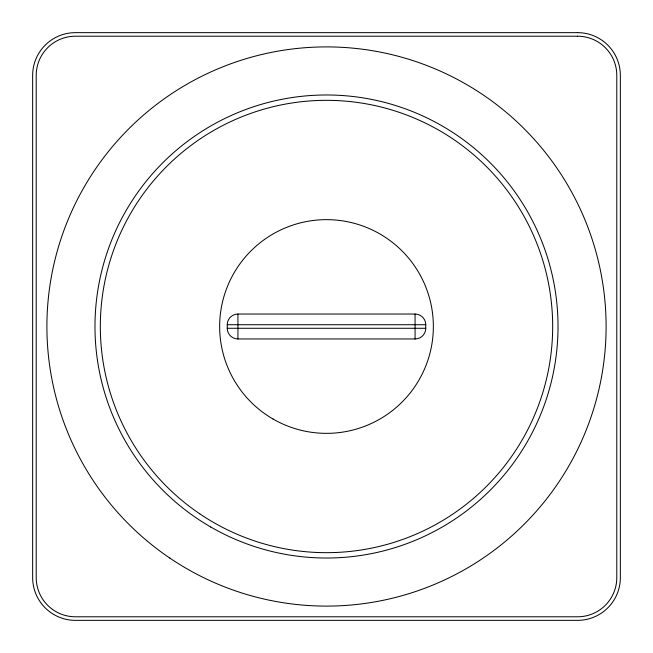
<?xml version="1.0" encoding="UTF-8"?>
<svg xmlns="http://www.w3.org/2000/svg" width="653" height="653" viewBox="0 0 653 653"><rect width="100%" height="100%" fill="white"/><g stroke="black" fill="none" stroke-linecap="round" stroke-linejoin="round"><path stroke-width="0.98" d="M237.929 314.036L415.071 314.036A10.685 10.685 0 0 1 425.756 324.721L425.756 328.279A10.685 10.685 0 0 1 415.071 338.964L237.929 338.964A10.685 10.685 0 0 1 227.244 328.279L227.244 324.721A10.685 10.685 0 0 1 237.929 314.036L237.929 338.964M227.244 324.721L425.756 324.721M227.244 328.279L425.756 328.279M415.071 314.036L415.071 338.964M577.611 32.65L75.389 32.65A42.739 42.739 0 0 0 32.65 75.389L32.65 577.611A42.739 42.739 0 0 0 75.389 620.35L577.611 620.35A42.739 42.739 0 0 0 620.35 577.611L620.35 75.389A42.739 42.739 0 0 0 577.611 32.65M577.611 36.209L75.389 36.209A39.18 39.18 0 0 0 36.209 75.389L36.209 577.611A39.18 39.18 0 0 0 75.389 616.791L577.611 616.791A39.18 39.18 0 0 0 616.791 577.611L616.791 75.389A39.18 39.18 0 0 0 577.611 36.209M273.076 419.038A106.855 106.855 0 0 0 433.355 326.5A106.855 106.855 0 0 0 273.076 233.962A106.855 106.855 0 0 0 273.076 419.038M199.728 513.805A226.175 226.175 0 0 0 552.095 342.637A226.175 226.175 0 0 0 227.677 123.058A226.175 226.175 0 0 0 199.728 513.805M210.739 527.004A231.521 231.521 0 0 0 558.021 326.5A231.521 231.521 0 0 0 210.739 125.996A231.521 231.521 0 0 0 210.739 527.004M169.78 558.054A279.606 279.606 0 0 0 605.388 346.449A279.606 279.606 0 0 0 204.332 74.997A279.606 279.606 0 0 0 169.78 558.054"/></g></svg>
